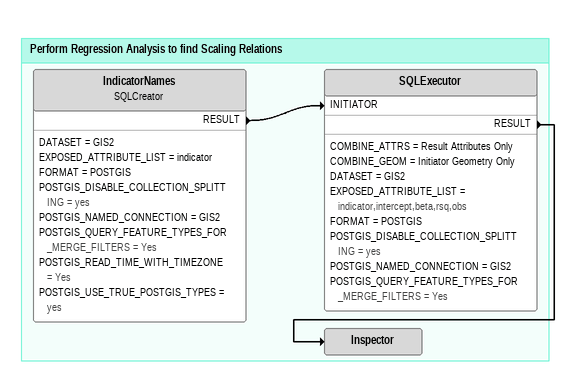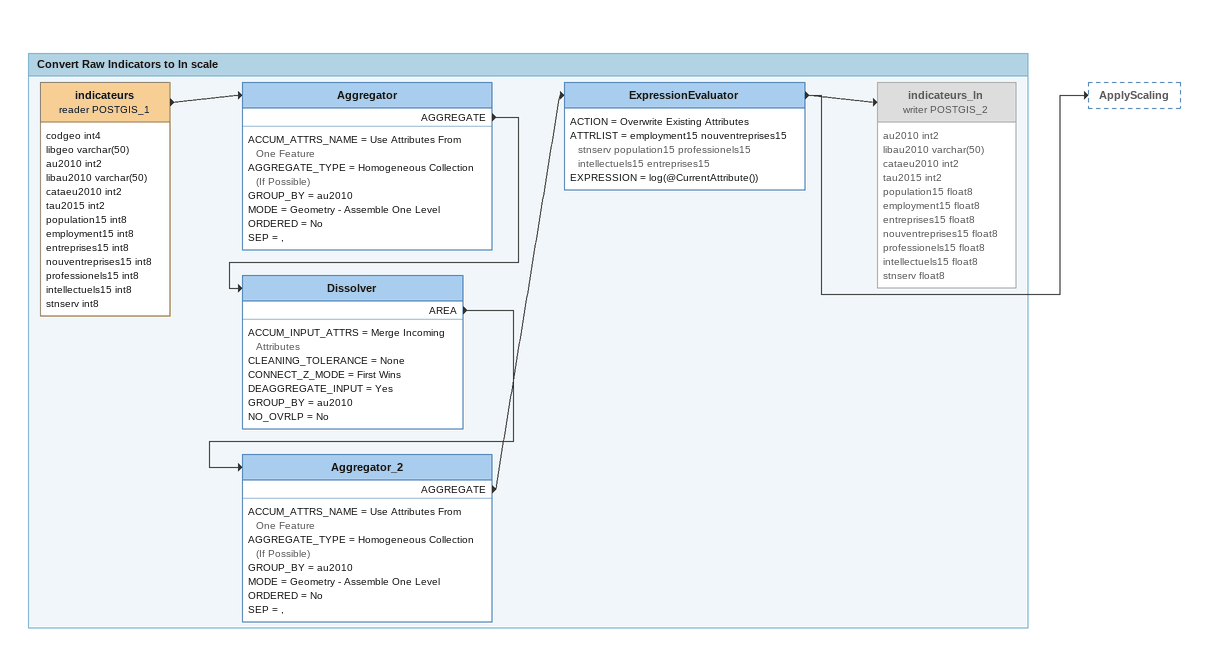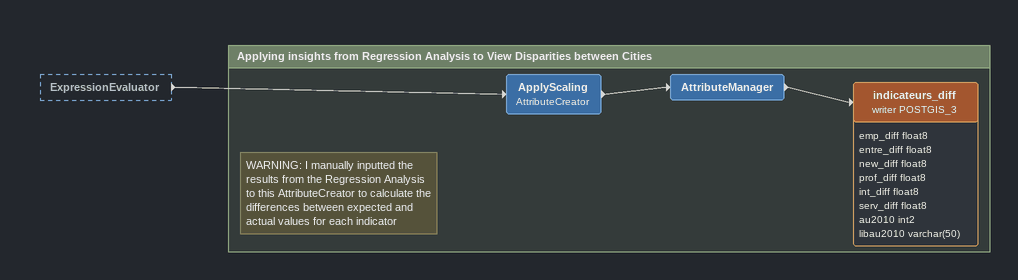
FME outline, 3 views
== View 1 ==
Bookmark: Perform Regression Analysis to find Scaling Relations
IndicatorNames: SQLCreator
    DATASET = GIS2
    EXPOSED_ATTRIBUTE_LIST = indicator
    FORMAT = POSTGIS
    POSTGIS_DISABLE_COLLECTION_SPLITTING = yes
    POSTGIS_NAMED_CONNECTION = GIS2
    POSTGIS_QUERY_FEATURE_TYPES_FOR_MERGE_FILTERS = Yes
    POSTGIS_READ_TIME_WITH_TIMEZONE = Yes
    POSTGIS_USE_TRUE_POSTGIS_TYPES = yes
    RESULT -> SQLExecutor [INITIATOR]
SQLExecutor
    COMBINE_ATTRS = Result Attributes Only
    COMBINE_GEOM = Initiator Geometry Only
    DATASET = GIS2
    EXPOSED_ATTRIBUTE_LIST = indicator,intercept,beta,rsq,obs
    FORMAT = POSTGIS
    POSTGIS_DISABLE_COLLECTION_SPLITTING = yes
    POSTGIS_NAMED_CONNECTION = GIS2
    POSTGIS_QUERY_FEATURE_TYPES_FOR_MERGE_FILTERS = Yes
    RESULT -> Inspector
Inspector

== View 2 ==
Bookmark: Convert Raw Indicators to ln scale
indicateurs (reader POSTGIS_1)
    attributes: codgeo int4, libgeo varchar(50), au2010 int2, libau2010 varchar(50), cataeu2010 int2, tau2015 int2, population15 int8, employment15 int8, entreprises15 int8, nouventreprises15 int8, professionels15 int8, intellectuels15 int8, stnserv int8
    -> Aggregator
Aggregator
    ACCUM_ATTRS_NAME = Use Attributes From One Feature
    AGGREGATE_TYPE = Homogeneous Collection (If Possible)
    GROUP_BY = au2010
    MODE = Geometry - Assemble One Level
    ORDERED = No
    SEP = ,
    AGGREGATE -> Dissolver
Dissolver
    ACCUM_INPUT_ATTRS = Merge Incoming Attributes
    CLEANING_TOLERANCE = None
    CONNECT_Z_MODE = First Wins
    DEAGGREGATE_INPUT = Yes
    GROUP_BY = au2010
    NO_OVRLP = No
    AREA -> Aggregator_2
Aggregator_2
    ACCUM_ATTRS_NAME = Use Attributes From One Feature
    AGGREGATE_TYPE = Homogeneous Collection (If Possible)
    GROUP_BY = au2010
    MODE = Geometry - Assemble One Level
    ORDERED = No
    SEP = ,
    AGGREGATE -> ExpressionEvaluator
ExpressionEvaluator
    ACTION = Overwrite Existing Attributes
    ATTRLIST = employment15 nouventreprises15 stnserv population15 professionels15 intellectuels15 entreprises15
    EXPRESSION = log(@CurrentAttribute())
    -> indicateurs_ln (writer POSTGIS_2)
    -> ApplyScaling
indicateurs_ln (writer POSTGIS_2) [off]
    attributes: au2010 int2, libau2010 varchar(50), cataeu2010 int2, tau2015 int2, population15 float8, employment15 float8, entreprises15 float8, nouventreprises15 float8, professionels15 float8, intellectuels15 float8, stnserv float8

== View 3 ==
ExpressionEvaluator [outside]
    -> ApplyScaling

Bookmark: Applying insights from Regression Analysis to View Disparities between Cities
Note: WARNING: I manually inputted the results from the Regression Analysis to this AttributeCreator to calculate the differences between expected and actual values for each indicator
ApplyScaling: AttributeCreator
    -> AttributeManager
AttributeManager
    -> indicateurs_diff (writer POSTGIS_3)
indicateurs_diff (writer POSTGIS_3)
    attributes: emp_diff float8, entre_diff float8, new_diff float8, prof_diff float8, int_diff float8, serv_diff float8, au2010 int2, libau2010 varchar(50)
